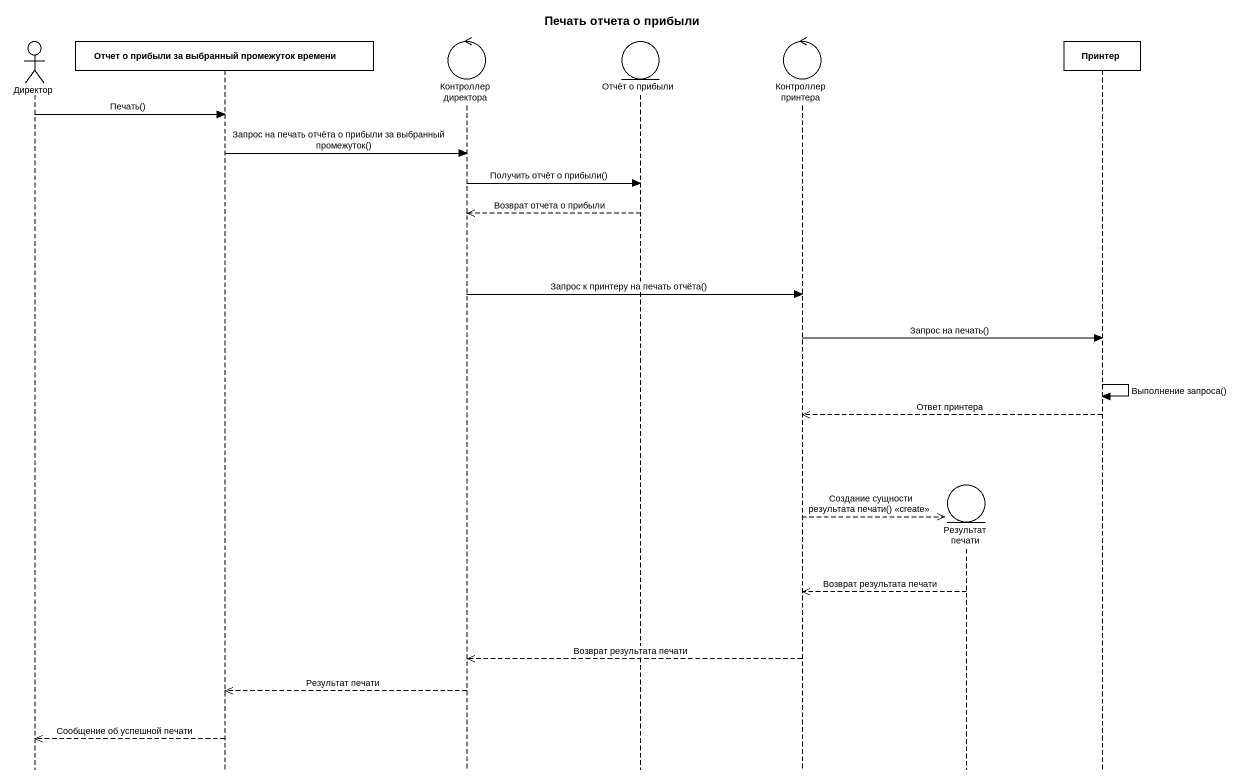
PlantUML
@startuml
title Печать отчета о прибыли
hide footbox
actor Директор
participant "Отчет о прибыли за выбранный промежуток времени" as Отчет_о_прибыли_за
control "Контроллер директора" as Контроллер_директора
entity "Отчёт о прибыли" as Отчёт_о_прибыли
control "Контроллер принтера" as Контроллер_принтера
entity "Результат печати" as Результат_печати
participant Принтер

Директор -> Отчет_о_прибыли_за : Печать()
Отчет_о_прибыли_за -> Контроллер_директора : Запрос на печать отчёта о прибыли за выбранный промежуток()
Контроллер_директора -> Отчёт_о_прибыли : Получить отчёт о прибыли()
Отчёт_о_прибыли -->> Контроллер_директора : Возврат отчета о прибыли
Контроллер_директора -> Контроллер_принтера : Запрос к принтеру на печать отчёта()
Контроллер_принтера -> Принтер : Запрос на печать()
Принтер -> Принтер : Выполнение запроса()
Принтер -->> Контроллер_принтера : Ответ принтера
Контроллер_принтера -->> Результат_печати ** : Создание сущности результата печати() <<create>>
Результат_печати -->> Контроллер_принтера : Возврат результата печати
Контроллер_принтера -->> Контроллер_директора : Возврат результата печати
Контроллер_директора -->> Отчет_о_прибыли_за : Результат печати
Отчет_о_прибыли_за -->> Директор : Сообщение об успешной печати
@enduml
